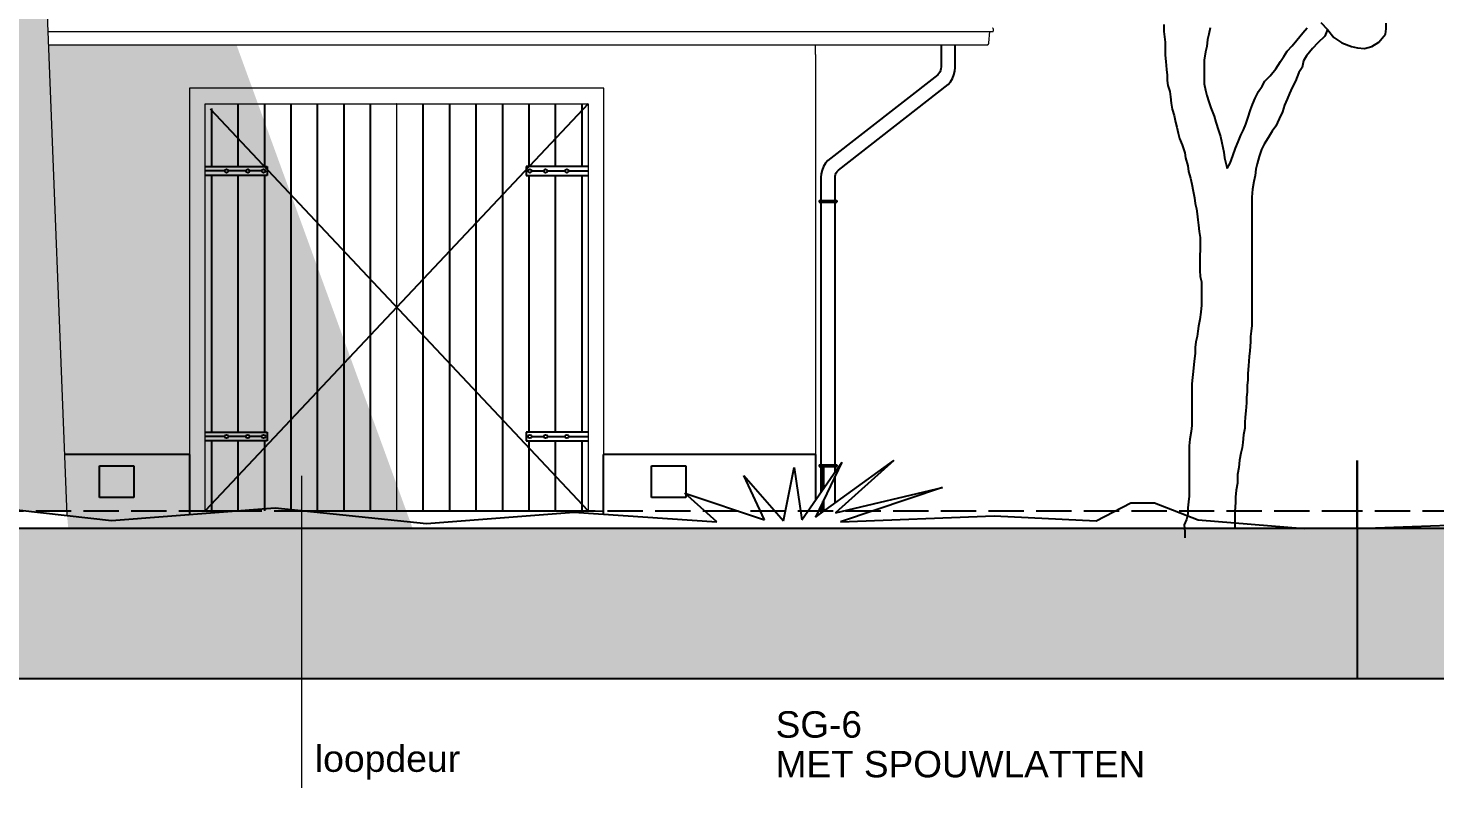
# Model space of a CAD drawing. Header units: millimetres. Extents: x 0 to 1200, y 0 to 841.
# Drawn here: x 191.1 to 270.9, y 656.6 to 699.7 of the extents above; entities that cross this region are included whole.
import ezdxf

# ---------------------------------------------------------------- set-up
doc = ezdxf.new("R2010")
doc.units = ezdxf.units.MM
doc.linetypes.add('PUNKT2_S9', pattern=[1, 0, -1])
doc.linetypes.add('VERDECKT2_S2', pattern=[2.7, 2, -0.7])
doc.layers.add('Standard', color=7, linetype='Continuous', lineweight=25)
doc.styles.add('ARIAL', font='arial.ttf')

msp = doc.modelspace()

# ---------------------------------------------------------------- hatches: boundary and pattern name
at = {"layer": 'Standard', "linetype": 'PUNKT2_S9', "lineweight": 25}
for points in [[(186.888, 722.473), (186.888, 672.723), (187.254, 672.737), (191.332, 672.303), (193.309, 672.303), (192.159, 701.78), (191.142, 727.474), (187.075, 724.302), (187.003, 724.219), (186.896, 723.961), (186.888, 722.573), (186.992, 722.573), (186.992, 722.473)], [(202.934, 698.761), (192.271, 698.761), (193.31, 672.303), (193.401, 671.332), (212.928, 671.303)]]:
    msp.add_hatch(color=251, dxfattribs=at).paths.add_polyline_path(points)
at = {"layer": 'Standard', "linetype": 'PUNKT2_S9', "lineweight": -3}
h = msp.add_hatch(color=0, dxfattribs=at)
h.paths.add_polyline_path([(140.04, 667.886), (139.953, 667.057), (140.043, 666.235), (140.312, 665.639), (140.718, 665.278), (141.225, 665.158), (141.728, 665.278), (142.132, 665.635), (142.401, 666.235), (142.488, 667.071), (142.401, 667.897), (142.141, 668.482), (141.741, 668.831), (141.225, 668.948), (140.709, 668.831), (140.303, 668.475)])
h.paths.add_polyline_path([(146.205, 665.158), (146.709, 665.278), (147.112, 665.635), (147.381, 666.235), (147.469, 667.071), (147.381, 667.897), (147.121, 668.482), (146.722, 668.831), (146.205, 668.948), (145.69, 668.831), (145.283, 668.475), (145.02, 667.886), (144.933, 667.057), (145.024, 666.235), (145.292, 665.639), (145.699, 665.278)])
h.paths.add_polyline_path([(150.798, 668.873), (150.076, 668.873), (150.076, 667.477), (150.761, 667.477), (151.302, 667.492), (151.592, 667.544), (151.739, 667.634), (151.852, 667.777), (151.921, 667.961), (151.946, 668.19), (151.914, 668.441), (151.82, 668.636), (151.674, 668.779), (151.474, 668.854), (151.248, 668.869)])
h.paths.add_polyline_path([(266.468, 671.303), (41.468, 671.303), (41.468, 662.803), (266.468, 662.803)])
h.paths.add_polyline_path([(172.514, 669.758), (172.514, 665.23), (174.815, 665.23), (174.815, 664.303), (171.589, 664.303), (171.589, 669.758)], flags=16)
h.paths.add_polyline_path([(170.692, 668.873), (168.218, 668.873), (168.218, 667.654), (170.52, 667.654), (170.52, 666.727), (168.218, 666.727), (168.218, 665.23), (170.779, 665.23), (170.779, 664.303), (167.293, 664.303), (167.293, 669.803), (170.692, 669.803)], flags=16)
h.paths.add_polyline_path([(164.192, 664.303), (162.554, 669.803), (163.557, 669.803), (164.717, 665.732), (165.839, 669.803), (166.821, 669.803), (165.18, 664.303)], flags=16)
h.paths.add_polyline_path([(158.752, 669.803), (162.151, 669.803), (162.151, 668.873), (159.677, 668.873), (159.677, 667.654), (161.979, 667.654), (161.979, 666.727), (159.677, 666.727), (159.677, 665.23), (162.238, 665.23), (162.238, 664.303), (158.752, 664.303)], flags=16)
h.paths.add_polyline_path([(156.964, 665.628), (156.964, 666.325), (155.904, 666.325), (155.904, 667.252), (157.898, 667.252), (157.898, 665.061), (157.542, 664.742), (157.054, 664.464), (156.501, 664.273), (155.938, 664.21), (155.266, 664.299), (154.684, 664.57), (154.215, 665.013), (153.881, 665.605), (153.678, 666.311), (153.612, 667.071), (153.687, 667.883), (153.912, 668.599), (154.281, 669.188), (154.791, 669.623), (155.285, 669.83), (155.888, 669.897), (156.648, 669.788), (157.22, 669.466), (157.617, 668.955), (157.839, 668.28), (156.92, 668.073), (156.779, 668.437), (156.554, 668.711), (156.253, 668.887), (155.888, 668.948), (155.344, 668.831), (154.922, 668.486), (154.656, 667.912), (154.565, 667.117), (154.656, 666.261), (154.928, 665.646), (155.347, 665.282), (155.878, 665.158), (156.169, 665.192), (156.46, 665.293), (156.732, 665.447)], flags=16)
h.paths.add_polyline_path([(151.099, 669.803), (151.733, 669.766), (152.164, 669.653), (152.464, 669.45), (152.699, 669.128), (152.849, 668.722), (152.899, 668.261), (152.824, 667.695), (152.596, 667.237), (152.218, 666.91), (151.689, 666.73), (151.964, 666.51), (152.183, 666.269), (152.415, 665.92), (152.712, 665.377), (153.271, 664.303), (152.164, 664.303), (151.495, 665.5), (151.196, 666.021), (151.008, 666.307), (150.873, 666.449), (150.73, 666.535), (150.539, 666.584), (150.264, 666.599), (150.076, 666.599), (150.076, 664.303), (149.151, 664.303), (149.151, 669.803)], flags=16)
h.paths.add_polyline_path([(144.899, 669.473), (145.208, 669.679), (145.667, 669.841), (146.196, 669.897), (147.109, 669.71), (147.816, 669.143), (148.272, 668.242), (148.425, 667.046), (148.275, 665.86), (147.822, 664.959), (147.115, 664.397), (146.208, 664.21), (145.289, 664.397), (144.583, 664.956), (144.13, 665.849), (143.979, 667.019), (144.033, 667.792), (144.189, 668.43), (144.373, 668.828), (144.614, 669.184)], flags=16)
h.paths.add_polyline_path([(143.445, 667.046), (143.295, 665.86), (142.841, 664.959), (142.135, 664.397), (141.228, 664.21), (140.309, 664.397), (139.602, 664.956), (139.149, 665.849), (138.999, 667.019), (139.052, 667.792), (139.208, 668.43), (139.393, 668.828), (139.634, 669.184), (139.919, 669.473), (140.228, 669.679), (140.687, 669.841), (141.216, 669.897), (142.129, 669.71), (142.835, 669.143), (143.292, 668.242)], flags=16)
h.paths.add_polyline_path([(137.733, 669.803), (138.715, 669.803), (137.073, 664.303), (136.086, 664.303), (134.447, 669.803), (135.451, 669.803), (136.61, 665.732)], flags=16)
h = msp.add_hatch(color=0, dxfattribs=at)
h.paths.add_polyline_path([(399.628, 667.961), (399.653, 668.19), (399.622, 668.441), (399.528, 668.636), (399.381, 668.779), (399.181, 668.854), (398.956, 668.869), (398.506, 668.873), (397.783, 668.873), (397.783, 667.477), (398.468, 667.477), (399.009, 667.492), (399.3, 667.544), (399.447, 667.634), (399.559, 667.777)])
h.paths.add_polyline_path([(425.334, 667.492), (425.624, 667.544), (425.771, 667.634), (425.884, 667.777), (425.953, 667.961), (425.978, 668.19), (425.946, 668.441), (425.852, 668.636), (425.706, 668.779), (425.506, 668.854), (425.28, 668.869), (424.83, 668.873), (424.108, 668.873), (424.108, 667.477), (424.793, 667.477)])
h.paths.add_polyline_path([(266.468, 662.803), (566.468, 662.803), (566.468, 671.303), (266.468, 671.303)])
h.paths.add_polyline_path([(457.576, 665.23), (459.877, 665.23), (459.877, 664.303), (456.651, 664.303), (456.651, 669.758), (457.576, 669.758)], flags=16)
h.paths.add_polyline_path([(455.754, 669.803), (455.754, 668.873), (453.28, 668.873), (453.28, 667.654), (455.582, 667.654), (455.582, 666.727), (453.28, 666.727), (453.28, 665.23), (455.841, 665.23), (455.841, 664.303), (452.355, 664.303), (452.355, 669.803)], flags=16)
h.paths.add_polyline_path([(448.619, 669.803), (449.779, 665.732), (450.901, 669.803), (451.884, 669.803), (450.242, 664.303), (449.254, 664.303), (447.616, 669.803)], flags=16)
h.paths.add_polyline_path([(447.213, 668.873), (444.739, 668.873), (444.739, 667.654), (447.041, 667.654), (447.041, 666.727), (444.739, 666.727), (444.739, 665.23), (447.3, 665.23), (447.3, 664.303), (443.814, 664.303), (443.814, 669.803), (447.213, 669.803)], flags=16)
h.paths.add_polyline_path([(440.966, 667.252), (442.96, 667.252), (442.96, 665.061), (442.604, 664.742), (442.116, 664.464), (441.563, 664.273), (441, 664.21), (440.328, 664.299), (439.746, 664.57), (439.277, 665.013), (438.943, 665.605), (438.74, 666.311), (438.674, 667.071), (438.749, 667.883), (438.974, 668.599), (439.343, 669.188), (439.853, 669.623), (440.347, 669.83), (440.95, 669.897), (441.71, 669.788), (442.282, 669.466), (442.679, 668.955), (442.901, 668.28), (441.982, 668.073), (441.841, 668.437), (441.616, 668.711), (441.315, 668.887), (440.95, 668.948), (440.406, 668.831), (439.984, 668.486), (439.718, 667.912), (439.627, 667.117), (439.718, 666.261), (439.99, 665.646), (440.41, 665.282), (440.94, 665.158), (441.231, 665.192), (441.522, 665.293), (441.794, 665.447), (442.026, 665.628), (442.026, 666.325), (440.966, 666.325)], flags=16)
h.paths.add_polyline_path([(435.826, 665.718), (435.904, 665.454), (436.092, 665.234), (436.36, 665.158), (436.623, 665.211), (436.798, 665.368), (436.895, 665.695), (436.926, 666.25), (436.926, 669.803), (437.848, 669.803), (437.848, 666.322), (437.824, 665.718), (437.748, 665.271), (437.558, 664.839), (437.261, 664.498), (436.852, 664.28), (436.329, 664.21), (435.729, 664.321), (435.285, 664.663), (435.01, 665.226), (434.916, 666.003), (435.788, 666.123)], flags=16)
h.paths.add_polyline_path([(433.465, 669.803), (434.39, 669.803), (434.39, 664.303), (433.465, 664.303)], flags=16)
h.paths.add_polyline_path([(431.592, 668.873), (429.457, 668.873), (429.457, 669.803), (432.812, 669.803), (432.812, 668.941), (430.301, 665.23), (432.909, 665.23), (432.909, 664.303), (429.185, 664.303), (429.185, 665.305)], flags=16)
h.paths.add_polyline_path([(424.108, 666.599), (424.108, 664.303), (423.183, 664.303), (423.183, 669.803), (425.131, 669.803), (425.765, 669.766), (426.196, 669.653), (426.496, 669.45), (426.731, 669.128), (426.881, 668.722), (426.931, 668.261), (426.856, 667.695), (426.628, 667.237), (426.25, 666.91), (425.721, 666.73), (425.996, 666.51), (426.215, 666.269), (426.447, 665.92), (426.744, 665.377), (427.303, 664.303), (426.196, 664.303), (425.527, 665.5), (425.228, 666.021), (425.04, 666.307), (424.905, 666.449), (424.762, 666.535), (424.571, 666.584), (424.296, 666.599)], flags=16)
h.paths.add_polyline_path([(422.307, 668.873), (419.834, 668.873), (419.834, 667.654), (422.136, 667.654), (422.136, 666.727), (419.834, 666.727), (419.834, 665.23), (422.395, 665.23), (422.395, 664.303), (418.909, 664.303), (418.909, 669.803), (422.307, 669.803)], flags=16)
h.paths.add_polyline_path([(414.669, 669.803), (418.312, 669.803), (418.312, 668.873), (416.955, 668.873), (416.955, 664.303), (416.029, 664.303), (416.029, 668.873), (414.669, 668.873)], flags=16)
h.paths.add_polyline_path([(411.302, 669.803), (411.302, 667.638), (413.115, 667.638), (413.115, 669.803), (414.041, 669.803), (414.041, 664.303), (413.115, 664.303), (413.115, 666.708), (411.302, 666.708), (411.302, 664.303), (410.377, 664.303), (410.377, 669.803)], flags=16)
h.paths.add_polyline_path([(408.682, 666.325), (409.579, 665.984), (409.304, 665.2), (408.892, 664.644), (408.348, 664.318), (407.676, 664.21), (406.844, 664.397), (406.175, 664.956), (405.734, 665.845), (405.587, 667.005), (405.734, 668.224), (406.178, 669.135), (406.863, 669.706), (407.732, 669.897), (408.494, 669.747), (409.098, 669.301), (409.37, 668.869), (409.567, 668.288), (408.651, 668.025), (408.526, 668.407), (408.31, 668.7), (408.025, 668.884), (407.685, 668.948), (407.223, 668.839), (406.857, 668.509), (406.619, 667.935), (406.54, 667.087), (406.619, 666.194), (406.854, 665.601), (407.213, 665.267), (407.666, 665.158), (408.01, 665.23), (408.301, 665.44), (408.529, 665.8)], flags=16)
h.paths.add_polyline_path([(402.404, 667.654), (404.706, 667.654), (404.706, 666.727), (402.404, 666.727), (402.404, 665.23), (404.965, 665.23), (404.965, 664.303), (401.479, 664.303), (401.479, 669.803), (404.878, 669.803), (404.878, 668.873), (402.404, 668.873)], flags=16)
h.paths.add_polyline_path([(398.715, 666.307), (398.581, 666.449), (398.437, 666.535), (398.246, 666.584), (397.971, 666.599), (397.783, 666.599), (397.783, 664.303), (396.858, 664.303), (396.858, 669.803), (398.806, 669.803), (399.441, 669.766), (399.872, 669.653), (400.172, 669.45), (400.406, 669.128), (400.557, 668.722), (400.607, 668.261), (400.532, 667.695), (400.303, 667.237), (399.925, 666.91), (399.397, 666.73), (399.672, 666.51), (399.891, 666.269), (400.122, 665.92), (400.419, 665.377), (400.979, 664.303), (399.872, 664.303), (399.203, 665.5), (398.903, 666.021)], flags=16)

# ---------------------------------------------------------------- linework, layer by layer
at = {"layer": 'Standard', "color": 36, "linetype": 'Continuous', "lineweight": 18}
for p, q in [((191.145, 727.476), (193.321, 672.047)), ((235.768, 698.203), (235.768, 698.753)), ((235.768, 698.203), (235.768, 675.503)), ((223.768, 696.303), (200.268, 696.303)), ((200.268, 696.303), (200.268, 675.503)), ((223.768, 675.503), (223.768, 696.303)), ((193.468, 672.303), (193.311, 672.303)), ((193.311, 672.303), (193.468, 672.303)), ((193.311, 672.303), (193.468, 672.303)), ((193.468, 672.303), (193.311, 672.303)), ((193.468, 672.303), (193.311, 672.303)), ((193.311, 672.303), (193.468, 672.303)), ((200.288, 672.303), (202.743, 672.303)), ((206.941, 672.303), (223.748, 672.303))]:
    msp.add_line(p, q, dxfattribs=at)
at = {"layer": 'Standard', "color": 7, "linetype": 'Continuous', "lineweight": 18}
for p, q in [((192.243, 699.503), (245.788, 699.503)), ((245.591, 698.873), (245.639, 699.503)), ((245.791, 699.703), (245.788, 699.703)), ((245.788, 699.503), (245.791, 699.503)), ((245.795, 699.703), (245.791, 699.703)), ((245.791, 699.503), (245.795, 699.504)), ((245.799, 699.702), (245.795, 699.703)), ((245.795, 699.504), (245.799, 699.504)), ((245.802, 699.701), (245.799, 699.702)), ((245.799, 699.504), (245.802, 699.505)), ((245.806, 699.7), (245.802, 699.701)), ((245.802, 699.505), (245.806, 699.507)), ((245.809, 699.698), (245.806, 699.7)), ((245.806, 699.507), (245.809, 699.508)), ((245.813, 699.697), (245.809, 699.698)), ((245.809, 699.508), (245.813, 699.51)), ((245.816, 699.695), (245.813, 699.697)), ((245.813, 699.51), (245.816, 699.512)), ((245.819, 699.692), (245.816, 699.695)), ((245.816, 699.512), (245.819, 699.514)), ((245.823, 699.69), (245.819, 699.692)), ((245.819, 699.514), (245.823, 699.517)), ((245.826, 699.687), (245.823, 699.69)), ((245.823, 699.517), (245.826, 699.519)), ((245.829, 699.684), (245.826, 699.687)), ((245.826, 699.519), (245.829, 699.522)), ((245.832, 699.681), (245.829, 699.684)), ((245.829, 699.522), (245.832, 699.525)), ((245.835, 699.677), (245.832, 699.681)), ((245.832, 699.525), (245.835, 699.529)), ((245.837, 699.674), (245.835, 699.677)), ((245.835, 699.529), (245.837, 699.532)), ((245.84, 699.67), (245.837, 699.674)), ((245.837, 699.532), (245.84, 699.536)), ((245.842, 699.666), (245.84, 699.67)), ((245.84, 699.536), (245.842, 699.54)), ((245.844, 699.662), (245.842, 699.666)), ((245.842, 699.54), (245.844, 699.544)), ((245.846, 699.658), (245.844, 699.662)), ((245.844, 699.544), (245.846, 699.549)), ((245.848, 699.653), (245.846, 699.658)), ((245.846, 699.549), (245.848, 699.553)), ((245.85, 699.649), (245.848, 699.653)), ((245.848, 699.553), (245.85, 699.558)), ((245.852, 699.644), (245.85, 699.649)), ((245.85, 699.558), (245.852, 699.562)), ((245.853, 699.639), (245.852, 699.644)), ((245.852, 699.562), (245.853, 699.567)), ((245.854, 699.634), (245.853, 699.639)), ((245.853, 699.567), (245.854, 699.572)), ((245.855, 699.629), (245.854, 699.634)), ((245.854, 699.572), (245.855, 699.577)), ((245.856, 699.624), (245.855, 699.629)), ((245.855, 699.577), (245.856, 699.582)), ((245.857, 699.619), (245.856, 699.624)), ((245.856, 699.582), (245.857, 699.588)), ((245.857, 699.614), (245.857, 699.619)), ((245.858, 699.608), (245.857, 699.614)), ((245.857, 699.593), (245.858, 699.598)), ((245.857, 699.588), (245.857, 699.593)), ((245.858, 699.608), (245.858, 699.603)), ((245.858, 699.603), (245.858, 699.608)), ((245.858, 699.603), (245.858, 699.598)), ((245.858, 699.598), (245.858, 699.603)), ((192.273, 698.753), (245.497, 698.753)), ((245.497, 698.753), (245.502, 698.753)), ((245.502, 698.753), (245.507, 698.754)), ((245.507, 698.754), (245.512, 698.755)), ((245.512, 698.755), (245.517, 698.756)), ((245.517, 698.756), (245.521, 698.758)), ((245.521, 698.758), (245.526, 698.76)), ((245.526, 698.76), (245.531, 698.762)), ((245.531, 698.762), (245.535, 698.765)), ((245.535, 698.765), (245.54, 698.768)), ((245.54, 698.768), (245.544, 698.771)), ((245.544, 698.771), (245.548, 698.775)), ((245.548, 698.775), (245.552, 698.779)), ((245.552, 698.779), (245.556, 698.783)), ((245.556, 698.783), (245.56, 698.787)), ((245.56, 698.787), (245.563, 698.792)), ((245.563, 698.792), (245.567, 698.797)), ((245.567, 698.797), (245.57, 698.803)), ((245.57, 698.803), (245.573, 698.808)), ((245.573, 698.808), (245.576, 698.814)), ((245.576, 698.814), (245.578, 698.82)), ((245.578, 698.82), (245.581, 698.826)), ((245.581, 698.826), (245.583, 698.832)), ((245.583, 698.832), (245.585, 698.839)), ((245.585, 698.839), (245.586, 698.845)), ((245.586, 698.845), (245.588, 698.852)), ((245.588, 698.852), (245.589, 698.859)), ((245.589, 698.859), (245.59, 698.866)), ((245.59, 698.866), (245.591, 698.873)), ((206.647, 656.594), (206.647, 674.294))]:
    msp.add_line(p, q, dxfattribs=at)
at = {"layer": 'Standard', "color": 7, "linetype": 'Continuous', "lineweight": -3}
for p, q in [((255.505, 699.912), (255.505, 699.505)), ((255.505, 699.505), (255.542, 699.21)), ((258.056, 699.359), (257.983, 699.062)), ((258.13, 699.728), (258.056, 699.359)), ((263.045, 699.024), (263.378, 699.433)), ((263.378, 699.433), (263.637, 699.728)), ((264.412, 700.023), (264.782, 699.615)), ((264.782, 699.615), (264.635, 699.246)), ((264.782, 699.615), (265.152, 699.172)), ((267.701, 698.913), (268.072, 699.359)), ((268.072, 699.359), (268.109, 699.654)), ((268.109, 699.654), (268.109, 699.987)), ((242.876, 698.753), (242.876, 697.499)), ((243.676, 697.467), (243.676, 698.753)), ((243.678, 697.467), (243.678, 698.753)), ((255.542, 699.21), (255.58, 698.913)), ((255.58, 698.913), (255.58, 698.544)), ((257.945, 698.657), (257.871, 698.36)), ((257.983, 699.062), (257.945, 698.657)), ((262.49, 698.396), (262.786, 698.693)), ((262.786, 698.693), (263.045, 699.024)), ((264.229, 698.877), (263.933, 698.544)), ((264.635, 699.246), (264.229, 698.877)), ((265.152, 699.172), (265.595, 698.877)), ((265.595, 698.877), (266.15, 698.657)), ((266.15, 698.657), (266.483, 698.583)), ((266.483, 698.583), (266.889, 698.544)), ((266.889, 698.544), (267.295, 698.657)), ((267.295, 698.657), (267.701, 698.913)), ((255.58, 698.544), (255.58, 698.175)), ((255.58, 698.175), (255.617, 697.806)), ((255.617, 697.806), (255.654, 697.363)), ((257.871, 698.36), (257.797, 697.881)), ((257.797, 697.881), (257.797, 697.584)), ((261.863, 697.399), (262.121, 697.806)), ((262.121, 697.806), (262.306, 698.101)), ((262.306, 698.101), (262.49, 698.396)), ((263.415, 697.842), (263.341, 697.473)), ((263.6, 698.137), (263.415, 697.842)), ((263.933, 698.544), (263.6, 698.137)), ((242.69, 697.047), (236.467, 692.196)), ((242.761, 697.131), (242.69, 697.047)), ((242.81, 697.211), (242.761, 697.131)), ((242.846, 697.298), (242.81, 697.211)), ((242.868, 697.389), (242.846, 697.298)), ((242.876, 697.499), (242.868, 697.389)), ((243.525, 696.847), (243.609, 697.05)), ((243.526, 696.847), (243.61, 697.05)), ((243.609, 697.05), (243.66, 697.264)), ((243.61, 697.05), (243.662, 697.264)), ((243.66, 697.264), (243.676, 697.467)), ((243.662, 697.264), (243.678, 697.467)), ((255.654, 697.363), (255.691, 697.03)), ((255.691, 697.03), (255.691, 696.733)), ((257.797, 697.584), (257.797, 697.215)), ((257.797, 697.215), (257.797, 696.882)), ((261.235, 696.697), (261.53, 696.992)), ((261.53, 696.992), (261.863, 697.399)), ((263.156, 697.179), (262.971, 696.697)), ((263.341, 697.473), (263.156, 697.179)), ((237.055, 691.652), (243.278, 696.504)), ((237.056, 691.652), (243.279, 696.504)), ((243.278, 696.504), (243.41, 696.659)), ((243.279, 696.504), (243.411, 696.659)), ((243.41, 696.659), (243.525, 696.847)), ((243.411, 696.659), (243.526, 696.847)), ((255.691, 696.733), (255.728, 696.438)), ((255.728, 696.438), (255.838, 696.105)), ((257.797, 696.882), (257.797, 696.549)), ((257.797, 696.549), (257.871, 696.18)), ((257.871, 696.18), (257.945, 695.883)), ((260.865, 696.105), (261.086, 696.402)), ((261.086, 696.402), (261.235, 696.697)), ((262.786, 696.328), (262.639, 695.995)), ((262.971, 696.697), (262.786, 696.328)), ((209.018, 695.403), (209.018, 672.313)), ((255.838, 696.105), (255.875, 695.811)), ((255.875, 695.811), (255.913, 695.439)), ((255.913, 695.439), (255.987, 695.109)), ((257.945, 695.883), (258.056, 695.514)), ((258.056, 695.514), (258.167, 695.181)), ((260.533, 695.365), (260.68, 695.736)), ((260.68, 695.736), (260.865, 696.105)), ((262.49, 695.662), (262.343, 695.329)), ((262.639, 695.995), (262.49, 695.662)), ((255.987, 695.109), (256.097, 694.737)), ((256.097, 694.737), (256.171, 694.368)), ((258.167, 695.181), (258.352, 694.701)), ((258.352, 694.701), (258.462, 694.368)), ((260.163, 694.258), (260.273, 694.589)), ((260.273, 694.589), (260.422, 695.07)), ((260.422, 695.07), (260.533, 695.365)), ((262.232, 694.96), (262.047, 694.553)), ((262.343, 695.329), (262.232, 694.96)), ((256.171, 694.368), (256.244, 694.074)), ((256.244, 694.074), (256.319, 693.741)), ((258.462, 694.368), (258.61, 693.887)), ((258.61, 693.887), (258.722, 693.556)), ((259.867, 693.63), (260.014, 693.925)), ((260.014, 693.925), (260.163, 694.258)), ((261.641, 693.851), (261.419, 693.482)), ((261.863, 694.148), (261.641, 693.851)), ((262.047, 694.553), (261.863, 694.148)), ((256.319, 693.741), (256.393, 693.446)), ((256.393, 693.446), (256.54, 693.075)), ((256.54, 693.075), (256.689, 692.631)), ((258.722, 693.556), (258.795, 693.185)), ((258.795, 693.185), (258.906, 692.67)), ((259.571, 692.89), (259.72, 693.259)), ((259.72, 693.259), (259.867, 693.63)), ((261.198, 693.111), (261.049, 692.816)), ((261.419, 693.482), (261.198, 693.111)), ((236.467, 692.196), (236.334, 692.041)), ((256.689, 692.631), (256.726, 692.334)), ((256.726, 692.334), (256.873, 691.893)), ((258.906, 692.67), (258.943, 692.334)), ((258.943, 692.334), (259.018, 692.04)), ((259.275, 692.04), (259.424, 692.447)), ((259.424, 692.447), (259.571, 692.89)), ((260.902, 692.409), (260.791, 692.004)), ((261.049, 692.816), (260.902, 692.409)), ((204.673, 691.846), (204.673, 691.346)), ((236.084, 691.436), (236.068, 691.233)), ((236.135, 691.65), (236.084, 691.436)), ((236.219, 691.853), (236.135, 691.65)), ((236.334, 692.041), (236.219, 691.853)), ((236.876, 691.311), (236.898, 691.402)), ((236.877, 691.311), (236.899, 691.402)), ((236.898, 691.402), (236.934, 691.489)), ((236.899, 691.402), (236.935, 691.489)), ((236.934, 691.489), (236.983, 691.569)), ((236.935, 691.489), (236.984, 691.569)), ((236.983, 691.569), (237.055, 691.652)), ((236.984, 691.569), (237.056, 691.652)), ((256.873, 691.893), (256.91, 691.56)), ((256.91, 691.56), (257.021, 691.191)), ((259.018, 692.04), (259.091, 691.745)), ((259.091, 691.745), (259.275, 692.04)), ((260.716, 691.707), (260.68, 691.338)), ((260.791, 692.004), (260.716, 691.707)), ((236.068, 691.233), (236.068, 689.923)), ((236.868, 691.201), (236.876, 691.311)), ((236.868, 689.923), (236.868, 691.201)), ((236.869, 691.201), (236.877, 691.311)), ((236.869, 689.923), (236.869, 691.201)), ((257.021, 691.191), (257.095, 690.856)), ((257.095, 690.856), (257.169, 690.451)), ((260.606, 691.005), (260.533, 690.561)), ((260.68, 691.338), (260.606, 691.005)), ((235.972, 689.923), (235.978, 689.923)), ((235.972, 689.923), (235.972, 689.823)), ((235.972, 689.823), (235.978, 689.823)), ((235.978, 689.923), (235.996, 689.923)), ((235.978, 689.823), (235.996, 689.823)), ((235.996, 689.923), (236.026, 689.923)), ((235.996, 689.823), (236.026, 689.823)), ((236.026, 689.923), (236.067, 689.923)), ((236.026, 689.823), (236.067, 689.823)), ((236.067, 689.923), (236.118, 689.923)), ((236.067, 689.823), (236.118, 689.823)), ((236.068, 689.823), (236.068, 674.923)), ((236.118, 689.923), (236.178, 689.923)), ((236.118, 689.823), (236.178, 689.823)), ((236.178, 689.923), (236.245, 689.923)), ((236.178, 689.823), (236.245, 689.823)), ((236.245, 689.923), (236.317, 689.923)), ((236.245, 689.823), (236.317, 689.823)), ((236.317, 689.923), (236.394, 689.923)), ((236.317, 689.823), (236.394, 689.823)), ((236.394, 689.923), (236.472, 689.923)), ((236.394, 689.823), (236.472, 689.823)), ((236.472, 689.923), (236.55, 689.923)), ((236.472, 689.823), (236.55, 689.823)), ((236.55, 689.923), (236.626, 689.923)), ((236.55, 689.823), (236.626, 689.823)), ((236.626, 689.923), (236.699, 689.923)), ((236.626, 689.823), (236.699, 689.823)), ((236.699, 689.923), (236.766, 689.923)), ((236.699, 689.823), (236.766, 689.823)), ((236.766, 689.923), (236.825, 689.923)), ((236.766, 689.823), (236.825, 689.823)), ((236.825, 689.923), (236.876, 689.923)), ((236.825, 689.823), (236.876, 689.823)), ((236.868, 674.923), (236.868, 689.823)), ((236.869, 674.923), (236.869, 689.823)), ((236.876, 689.923), (236.917, 689.923)), ((236.876, 689.823), (236.917, 689.823)), ((236.917, 689.923), (236.947, 689.923)), ((236.917, 689.823), (236.947, 689.823)), ((236.947, 689.923), (236.966, 689.923)), ((236.947, 689.823), (236.966, 689.823)), ((236.966, 689.923), (236.972, 689.923)), ((236.966, 689.823), (236.972, 689.823)), ((236.972, 689.923), (236.972, 689.823)), ((236.972, 689.923), (236.973, 689.923)), ((236.972, 689.823), (236.973, 689.823)), ((236.973, 689.923), (236.973, 689.823)), ((257.169, 690.451), (257.243, 690.08)), ((257.243, 690.08), (257.279, 689.749)), ((260.533, 690.561), (260.496, 690.118)), ((260.496, 690.118), (260.496, 689.713)), ((257.279, 689.749), (257.354, 689.452)), ((257.354, 689.452), (257.391, 689.157)), ((257.391, 689.157), (257.428, 688.824)), ((260.496, 689.713), (260.496, 689.306)), ((260.496, 689.306), (260.496, 688.899)), ((257.428, 688.824), (257.465, 688.53)), ((257.465, 688.53), (257.502, 688.161)), ((260.496, 688.899), (260.496, 688.419)), ((260.496, 688.419), (260.496, 688.086)), ((257.502, 688.161), (257.575, 687.828)), ((257.575, 687.828), (257.575, 687.533)), ((257.575, 687.533), (257.575, 687.162)), ((260.496, 688.086), (260.496, 687.605)), ((260.496, 687.605), (260.496, 687.236)), ((257.575, 687.162), (257.539, 686.757)), ((257.539, 686.757), (257.539, 686.349)), ((260.496, 687.236), (260.496, 686.867)), ((260.496, 686.867), (260.496, 686.275)), ((257.539, 686.349), (257.539, 685.942)), ((257.539, 685.942), (257.575, 685.609)), ((260.496, 686.275), (260.496, 685.683)), ((257.575, 685.609), (257.65, 685.314)), ((257.65, 685.314), (257.65, 685.017)), ((257.65, 685.017), (257.65, 684.687)), ((260.496, 685.683), (260.496, 685.24)), ((260.496, 685.24), (260.496, 684.833)), ((257.65, 684.687), (257.65, 684.315)), ((257.65, 684.315), (257.65, 683.982)), ((260.496, 684.833), (260.496, 684.39)), ((260.496, 684.39), (260.496, 683.91)), ((257.612, 683.577), (257.539, 683.17)), ((257.65, 683.982), (257.612, 683.577)), ((260.496, 683.91), (260.496, 683.355)), ((257.465, 682.801), (257.428, 682.504)), ((257.539, 683.17), (257.465, 682.801)), ((260.496, 682.837), (260.459, 682.504)), ((260.496, 683.355), (260.496, 682.837)), ((257.317, 681.912), (257.279, 681.582)), ((257.391, 682.209), (257.317, 681.912)), ((257.428, 682.504), (257.391, 682.209)), ((260.422, 681.912), (260.384, 681.397)), ((260.459, 682.504), (260.422, 682.209)), ((260.422, 682.209), (260.422, 681.912)), ((257.279, 681.249), (257.243, 680.954)), ((257.279, 681.582), (257.279, 681.249)), ((260.347, 681.064), (260.31, 680.547)), ((260.384, 681.397), (260.347, 681.064)), ((257.206, 680.621), (257.169, 680.214)), ((257.243, 680.954), (257.206, 680.621)), ((260.31, 680.547), (260.273, 680.103)), ((257.132, 679.881), (257.095, 679.512)), ((257.095, 679.512), (257.095, 679.143)), ((257.169, 680.214), (257.132, 679.881)), ((260.273, 679.732), (260.237, 679.437)), ((260.237, 679.437), (260.237, 679.068)), ((260.273, 680.103), (260.273, 679.732)), ((257.095, 679.143), (257.095, 678.81)), ((257.095, 678.81), (257.095, 678.515)), ((260.237, 679.068), (260.2, 678.735)), ((260.2, 678.735), (260.2, 678.441)), ((257.095, 678.515), (257.095, 678.144)), ((257.095, 678.144), (257.095, 677.813)), ((260.163, 677.997), (260.126, 677.626)), ((260.2, 678.441), (260.163, 677.997)), ((257.095, 677.147), (257.058, 676.814)), ((257.095, 677.813), (257.095, 677.478)), ((257.095, 677.478), (257.095, 677.147)), ((260.126, 677.626), (260.089, 677.331)), ((260.089, 677.331), (260.089, 676.998)), ((201.173, 676.784), (204.673, 676.784)), ((202.273, 676.534), (201.173, 676.534)), ((204.673, 676.284), (201.173, 676.284)), ((201.518, 676.284), (201.518, 672.313)), ((203.473, 676.534), (202.473, 676.534)), ((203.018, 676.284), (203.018, 672.313)), ((204.373, 676.534), (203.673, 676.534)), ((204.518, 676.284), (204.518, 672.313)), ((204.673, 676.784), (204.673, 676.284)), ((222.863, 676.784), (219.363, 676.784)), ((219.363, 676.784), (219.363, 676.284)), ((219.363, 676.284), (222.863, 676.284)), ((219.508, 676.284), (219.508, 672.313)), ((219.663, 676.534), (220.363, 676.534)), ((220.563, 676.534), (221.563, 676.534)), ((221.008, 676.284), (221.008, 672.313)), ((221.763, 676.534), (222.863, 676.534)), ((222.508, 676.284), (222.508, 672.313)), ((256.984, 676.371), (256.948, 675.999)), ((257.058, 676.814), (256.984, 676.371)), ((260.014, 676.629), (259.977, 676.186)), ((260.089, 676.998), (260.014, 676.629)), ((256.948, 675.999), (256.948, 675.705)), ((256.948, 675.705), (256.948, 675.297)), ((259.867, 675.594), (259.794, 675.187)), ((259.941, 675.889), (259.867, 675.594)), ((259.977, 676.186), (259.941, 675.889)), ((235.972, 674.923), (235.978, 674.923)), ((235.972, 674.923), (235.972, 674.823)), ((235.972, 674.823), (235.978, 674.823)), ((235.978, 674.923), (235.996, 674.923)), ((235.978, 674.823), (235.996, 674.823)), ((235.996, 674.923), (236.026, 674.923)), ((235.996, 674.823), (236.026, 674.823)), ((236.026, 674.923), (236.067, 674.923)), ((236.026, 674.823), (236.067, 674.823)), ((236.067, 674.923), (236.118, 674.923)), ((236.067, 674.823), (236.118, 674.823)), ((236.068, 674.823), (236.068, 673.356)), ((236.118, 674.923), (236.178, 674.923)), ((236.118, 674.823), (236.178, 674.823)), ((236.178, 674.923), (236.245, 674.923)), ((236.178, 674.823), (236.245, 674.823)), ((236.185, 673.526), (236.185, 674.823)), ((236.186, 673.527), (236.186, 674.823)), ((236.233, 673.595), (236.233, 674.823)), ((236.245, 674.923), (236.317, 674.923)), ((236.245, 674.823), (236.317, 674.823)), ((236.317, 674.923), (236.394, 674.923)), ((236.317, 674.823), (236.394, 674.823)), ((236.394, 674.923), (236.472, 674.923)), ((236.394, 674.823), (236.472, 674.823)), ((236.472, 674.923), (236.55, 674.923)), ((236.472, 674.823), (236.55, 674.823)), ((236.55, 674.923), (236.626, 674.923)), ((236.55, 674.823), (236.626, 674.823)), ((236.626, 674.923), (236.699, 674.923)), ((236.626, 674.823), (236.699, 674.823)), ((236.699, 674.923), (236.766, 674.923)), ((236.699, 674.823), (236.766, 674.823)), ((236.766, 674.923), (236.825, 674.923)), ((236.766, 674.823), (236.825, 674.823)), ((236.825, 674.923), (236.876, 674.923)), ((236.825, 674.823), (236.876, 674.823)), ((236.868, 674.513), (236.868, 674.823)), ((236.869, 674.515), (236.869, 674.823)), ((236.876, 674.923), (236.917, 674.923)), ((236.876, 674.823), (236.917, 674.823)), ((236.917, 674.923), (236.947, 674.923)), ((236.917, 674.823), (236.947, 674.823)), ((236.947, 674.923), (236.966, 674.923)), ((236.947, 674.823), (236.966, 674.823)), ((236.966, 674.923), (236.972, 674.923)), ((236.966, 674.823), (236.972, 674.823)), ((236.972, 674.923), (236.972, 674.823)), ((236.972, 674.923), (236.973, 674.923)), ((236.972, 674.823), (236.973, 674.823)), ((236.973, 674.923), (236.973, 674.823)), ((256.948, 675.297), (256.948, 675.003)), ((256.948, 675.003), (256.948, 674.67)), ((256.948, 674.67), (256.948, 674.337)), ((259.757, 674.782), (259.682, 674.375)), ((259.794, 675.187), (259.757, 674.782)), ((236.868, 672.754), (236.868, 674.268)), ((236.869, 672.755), (236.869, 674.27)), ((256.948, 674.337), (256.948, 673.932)), ((256.948, 673.932), (256.948, 673.45)), ((259.682, 673.893), (259.608, 673.488)), ((259.682, 674.375), (259.682, 673.893)), ((256.948, 673.155), (256.91, 672.822)), ((256.948, 673.45), (256.948, 673.155)), ((259.608, 673.488), (259.571, 673.081)), ((259.571, 673.081), (259.571, 672.786)), ((236.068, 672.596), (236.068, 672.173)), ((236.185, 672.258), (236.185, 672.841)), ((236.186, 672.259), (236.186, 672.843)), ((236.233, 672.292), (236.233, 672.941)), ((256.91, 672.822), (256.873, 672.489)), ((256.873, 672.489), (256.873, 672.12)), ((259.571, 672.786), (259.534, 672.267)), ((259.534, 672.267), (259.534, 671.972)), ((256.8, 671.826), (256.652, 671.529)), ((256.652, 671.529), (256.689, 671.124)), ((256.873, 672.12), (256.8, 671.826)), ((259.534, 671.972), (259.534, 671.639)), ((259.534, 671.639), (259.534, 671.344)), ((256.689, 671.124), (256.689, 670.788))]:
    msp.add_line(p, q, dxfattribs=at)
at = {"layer": 'Standard', "color": 255, "linetype": 'Continuous', "lineweight": -3}
for p, q in [((222.868, 695.403), (201.168, 672.313)), ((222.868, 672.313), (201.473, 695.097)), ((263.471, 671.303), (41.468, 671.303)), ((266.468, 671.303), (263.471, 671.303)), ((266.468, 671.303), (266.468, 662.803)), ((266.468, 671.303), (266.468, 662.803)), ((562.472, 671.303), (266.468, 671.303)), ((41.468, 662.803), (266.468, 662.803)), ((266.468, 662.803), (566.468, 662.803))]:
    msp.add_line(p, q, dxfattribs=at)
at = {"layer": 'Standard', "color": 42, "linetype": 'Continuous', "lineweight": 18}
for p, q in [((201.168, 695.403), (212.013, 695.403)), ((201.168, 672.313), (201.168, 695.403)), ((212.013, 695.403), (212.013, 672.313)), ((212.023, 672.313), (212.023, 695.403)), ((212.023, 695.403), (222.868, 695.403)), ((222.868, 695.403), (222.868, 672.313)), ((202.87, 672.313), (201.168, 672.313)), ((212.013, 672.313), (206.844, 672.313)), ((222.868, 672.313), (212.023, 672.313))]:
    msp.add_line(p, q, dxfattribs=at)
at = {"layer": 'Standard', "color": 117, "linetype": 'Continuous', "lineweight": -3}
for p, q in [((203.018, 695.403), (203.018, 691.846)), ((204.518, 695.403), (204.518, 691.846)), ((206.018, 695.403), (206.018, 672.313)), ((207.518, 695.403), (207.518, 672.313)), ((210.518, 695.403), (210.518, 672.313)), ((213.508, 695.403), (213.508, 672.313)), ((215.008, 695.403), (215.008, 672.313)), ((216.508, 695.403), (216.508, 672.313)), ((218.008, 695.403), (218.008, 672.313)), ((219.508, 695.403), (219.508, 691.846)), ((221.008, 695.403), (221.008, 691.846)), ((222.508, 695.403), (222.508, 691.846)), ((201.518, 695.136), (201.518, 691.846)), ((201.173, 691.846), (204.673, 691.846)), ((202.273, 691.596), (201.173, 691.596)), ((203.473, 691.596), (202.473, 691.596)), ((204.373, 691.596), (203.673, 691.596)), ((222.863, 691.846), (219.363, 691.846)), ((219.363, 691.846), (219.363, 691.346)), ((219.663, 691.596), (220.363, 691.596)), ((220.563, 691.596), (221.563, 691.596)), ((221.763, 691.596), (222.863, 691.596)), ((204.673, 691.346), (201.173, 691.346)), ((201.518, 691.346), (201.518, 676.784)), ((203.018, 691.346), (203.018, 676.784)), ((204.518, 691.346), (204.518, 676.784)), ((219.363, 691.346), (222.863, 691.346)), ((219.508, 691.346), (219.508, 676.784)), ((221.008, 691.346), (221.008, 676.784)), ((222.508, 691.346), (222.508, 676.784))]:
    msp.add_line(p, q, dxfattribs=at)
at = {"layer": 'Standard', "color": 51, "linetype": 'Continuous', "lineweight": 18}
for p, q in [((212.023, 695.403), (212.013, 695.403)), ((201.168, 672.313), (200.288, 672.303)), ((223.748, 672.303), (222.868, 672.313))]:
    msp.add_line(p, q, dxfattribs=at)
at = {"layer": 'Standard', "color": 26, "linetype": 'Continuous', "lineweight": -3}
for p, q in [((200.288, 675.503), (193.185, 675.503)), ((200.288, 672.111), (200.288, 675.503)), ((200.288, 672.111), (200.288, 675.503)), ((223.748, 672.121), (223.748, 675.503)), ((235.768, 675.503), (223.748, 675.503)), ((223.748, 672.121), (223.748, 675.503)), ((235.788, 675.503), (235.768, 675.503)), ((235.788, 672.951), (235.788, 675.503)), ((235.788, 671.969), (235.788, 672.011))]:
    msp.add_line(p, q, dxfattribs=at)
at = {"layer": 'Standard', "color": 5, "linetype": 'Continuous', "lineweight": -3}
for p, q in [((195.169, 674.872), (197.115, 674.872)), ((195.169, 673.065), (195.169, 674.872)), ((197.115, 674.872), (197.115, 673.065)), ((226.469, 674.872), (228.415, 674.872)), ((226.469, 673.065), (226.469, 674.872)), ((228.415, 674.872), (228.415, 673.065)), ((197.115, 673.065), (195.169, 673.065)), ((228.415, 673.065), (226.469, 673.065))]:
    msp.add_line(p, q, dxfattribs=at)
at = {"layer": 'Standard', "color": 96, "linetype": 'Continuous', "lineweight": -3}
for p, q in [((233.946, 671.746), (234.55, 674.78)), ((234.55, 674.78), (234.994, 671.803)), ((234.994, 671.803), (237.25, 675.066)), ((235.757, 671.947), (240.197, 675.174)), ((237.25, 675.066), (235.757, 671.947)), ((240.197, 675.174), (236.9, 672.204)), ((266.468, 675.174), (266.468, 672.204)), ((266.468, 671.947), (266.468, 675.174)), ((266.468, 675.174), (266.468, 672.204)), ((266.468, 671.947), (266.468, 675.174)), ((266.468, 675.066), (266.468, 671.947)), ((266.468, 671.803), (266.468, 675.066)), ((266.468, 675.066), (266.468, 671.947)), ((266.468, 671.803), (266.468, 675.066)), ((266.468, 674.78), (266.468, 671.803)), ((266.468, 671.746), (266.468, 674.78)), ((266.468, 674.78), (266.468, 671.803)), ((266.468, 671.746), (266.468, 674.78)), ((266.468, 674.775), (266.468, 672.397)), ((266.468, 671.838), (266.468, 674.775)), ((266.468, 671.838), (266.468, 674.775)), ((266.468, 674.775), (266.468, 672.397)), ((232.866, 671.803), (231.69, 674.322)), ((231.69, 674.322), (233.946, 671.746)), ((266.468, 674.327), (266.468, 672.565)), ((266.468, 672.397), (266.468, 674.327)), ((266.468, 674.327), (266.468, 672.565)), ((266.468, 672.397), (266.468, 674.327)), ((266.468, 674.322), (266.468, 671.746)), ((266.468, 671.803), (266.468, 674.322)), ((266.468, 674.322), (266.468, 671.746)), ((266.468, 671.803), (266.468, 674.322)), ((266.468, 674.104), (266.468, 671.838)), ((266.468, 672.204), (266.468, 674.104)), ((266.468, 674.104), (266.468, 671.838)), ((266.468, 672.204), (266.468, 674.104)), ((228.355, 673.32), (232.866, 671.803)), ((230.16, 671.694), (228.355, 673.32)), ((236.9, 672.204), (242.968, 673.635)), ((242.968, 673.635), (237.186, 671.689)), ((266.468, 673.635), (266.468, 671.689)), ((266.468, 672.204), (266.468, 673.635)), ((266.468, 673.635), (266.468, 671.689)), ((266.468, 672.204), (266.468, 673.635)), ((266.468, 671.694), (266.468, 673.32)), ((266.468, 673.32), (266.468, 671.803)), ((266.468, 673.32), (266.468, 671.803)), ((266.468, 671.694), (266.468, 673.32)), ((187.154, 672.737), (195.859, 671.764)), ((195.859, 671.764), (205.131, 672.49)), ((205.131, 672.49), (213.709, 671.603)), ((251.673, 671.746), (253.645, 672.777)), ((253.645, 672.777), (254.977, 672.777)), ((254.977, 672.777), (257.455, 671.803)), ((266.468, 672.777), (266.468, 671.803)), ((266.468, 671.746), (266.468, 672.777)), ((266.468, 672.777), (266.468, 671.803)), ((266.468, 671.746), (266.468, 672.777)), ((266.468, 671.853), (266.468, 672.737)), ((266.468, 672.737), (266.468, 671.764)), ((266.468, 672.737), (266.468, 671.764)), ((266.468, 671.853), (266.468, 672.737)), ((266.468, 672.594), (266.468, 672.204)), ((266.468, 671.95), (266.468, 672.594)), ((266.468, 672.594), (266.468, 672.204)), ((266.468, 671.95), (266.468, 672.594)), ((266.468, 672.59), (266.468, 671.72)), ((266.468, 671.726), (266.468, 672.59)), ((266.468, 672.59), (266.468, 671.72)), ((266.468, 671.726), (266.468, 672.59)), ((266.468, 672.565), (266.468, 671.726)), ((266.468, 672.565), (266.468, 671.726)), ((266.468, 672.49), (266.468, 671.603)), ((266.468, 671.764), (266.468, 672.49)), ((266.468, 672.49), (266.468, 671.603)), ((266.468, 671.764), (266.468, 672.49)), ((266.468, 672.263), (266.468, 671.95)), ((266.468, 671.303), (266.468, 672.263)), ((266.468, 671.303), (291.759, 672.263)), ((266.468, 672.263), (266.468, 671.95)), ((266.468, 671.303), (266.468, 672.263)), ((213.709, 671.603), (222.064, 672.233)), ((222.064, 672.233), (230.16, 671.694)), ((237.186, 671.689), (245.891, 672.032)), ((245.891, 672.032), (251.673, 671.746)), ((257.455, 671.803), (263.471, 671.303)), ((266.468, 672.233), (266.468, 671.694)), ((266.468, 671.603), (266.468, 672.233)), ((266.468, 672.233), (266.468, 671.694)), ((266.468, 671.603), (266.468, 672.233)), ((266.468, 672.204), (266.468, 671.853)), ((266.468, 671.671), (266.468, 672.204)), ((266.468, 672.204), (266.468, 671.853)), ((266.468, 671.671), (266.468, 672.204)), ((266.468, 671.72), (266.468, 672.158)), ((266.468, 672.158), (266.468, 671.671)), ((266.468, 672.158), (266.468, 671.671)), ((266.468, 671.72), (266.468, 672.158)), ((266.468, 672.032), (266.468, 671.746)), ((266.468, 671.689), (266.468, 672.032)), ((266.468, 672.032), (266.468, 671.746)), ((266.468, 671.689), (266.468, 672.032)), ((266.468, 671.803), (266.468, 671.303)), ((266.468, 671.803), (266.468, 671.303)), ((263.471, 671.303), (41.468, 671.303)), ((562.472, 671.303), (266.468, 671.303))]:
    msp.add_line(p, q, dxfattribs=at)
at = {"layer": 'Standard', "color": 7, "linetype": 'VERDECKT2_S2', "lineweight": -3}
for p, q in [((266.468, 672.303), (41.468, 672.303)), ((566.468, 672.303), (266.468, 672.303))]:
    msp.add_line(p, q, dxfattribs=at)
at = {"layer": 'Standard', "color": 117, "linetype": 'Continuous', "lineweight": -3}
for centre in [(202.373, 691.596), (203.573, 691.596), (219.563, 691.596), (220.463, 691.596), (221.663, 691.596)]:
    msp.add_circle(centre, 0.1, dxfattribs=at)
at = {"layer": 'Standard', "color": 7, "linetype": 'Continuous', "lineweight": -3}
for centre in [(204.473, 691.596), (202.373, 676.534), (203.573, 676.534), (204.473, 676.534), (219.563, 676.534), (220.463, 676.534), (221.663, 676.534)]:
    msp.add_circle(centre, 0.1, dxfattribs=at)

# ---------------------------------------------------------------- texts
at = {"layer": 'Standard', "color": 30, "linetype": 'Continuous', "lineweight": 18, "char_height": 1.5, "attachment_point": 7, "style": 'ARIAL'}
for s, insert, width in [('\\W1.00;SG-6\\~', (233.501, 659.422), 6.22275), ('\\W1.00;MET\\~SPOUWLATTEN', (233.501, 657.172), 21.72539)]:
    msp.add_mtext(s, dxfattribs=dict(at, insert=insert, width=width))
at = {"layer": 'Standard', "color": 7, "linetype": 'Continuous', "lineweight": -3, "insert": (207.379, 657.052), "char_height": 1.5, "width": 8.98014, "attachment_point": 7, "style": 'ARIAL'}
msp.add_mtext('\\W1.01;loopdeur', dxfattribs=at)

doc.saveas('drawing.dxf')
